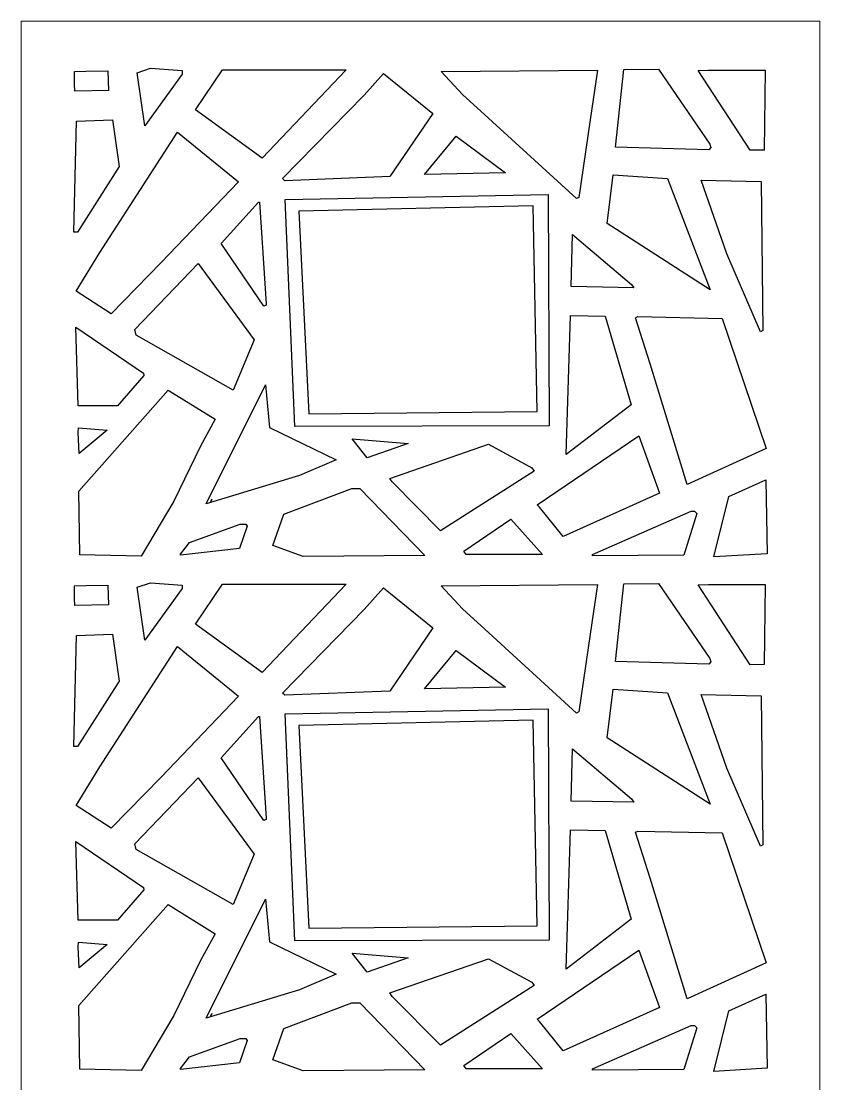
# Model space of a CAD drawing. Header units: centimetres. Extents: x -14.7 to -1.9, y -2.8 to 9.5.
# Drawn here: x -14.74 to -8.65, y 1.39 to 9.5 of the extents above; entities that cross this region are included whole.
import ezdxf

# ---------------------------------------------------------------- set-up
doc = ezdxf.new("R2010")
doc.units = ezdxf.units.CM
doc.header["$MEASUREMENT"] = 0
doc.layers.add('layer 1', color=7, linetype='Continuous')

msp = doc.modelspace()

# ---------------------------------------------------------------- linework, layer by layer
at = {"layer": 'layer 1', "color": 250, "lineweight": 9}
msp.add_open_spline([(-14.73887, 9.5), (-14.73887, 9.5), (-8.64726, 9.5), (-8.64726, 9.5), (-8.64726, 9.5), (-8.64726, 9.5), (-8.64726, -2.80271), (-8.64726, -2.80271), (-8.64726, -2.80271), (-8.64726, -2.80271), (-14.73887, -2.80271), (-14.73887, -2.80271), (-14.73887, -2.80271), (-14.73887, -2.80271), (-14.73887, 9.5), (-14.73887, 9.5)], degree=3, knots=[0, 0, 0, 0, 0.2, 0.2, 0.2, 0.2, 0.4, 0.4, 0.4, 0.4, 0.6, 0.6, 0.6, 0.6, 1, 1, 1, 1], dxfattribs=at)
at = {"layer": 'layer 1', "color": 7}
for points, knots in [([(-14.24495, 9.11833), (-14.24495, 9.11833), (-14.33318, 9.11678), (-14.33318, 9.11678), (-14.33318, 9.11678), (-14.33318, 9.11678), (-14.33139, 9.01974), (-14.33139, 9.01974), (-14.33139, 9.01974), (-14.33139, 9.01974), (-14.3304, 8.9668), (-14.3304, 8.9668), (-14.3304, 8.9668), (-14.3304, 8.9668), (-14.07312, 8.97157), (-14.07312, 8.97157), (-14.07312, 8.97157), (-14.07312, 8.97157), (-14.07732, 9.12152), (-14.07732, 9.12152), (-14.07732, 9.12152), (-14.07732, 9.12152), (-14.24495, 9.11833), (-14.24495, 9.11833)], [0, 0, 0, 0, 0.1428571, 0.1428571, 0.1428571, 0.1428571, 0.2857143, 0.2857143, 0.2857143, 0.2857143, 0.4285714, 0.4285714, 0.4285714, 0.4285714, 0.5714286, 0.5714286, 0.5714286, 0.5714286, 0.7142857, 0.7142857, 0.7142857, 0.7142857, 1, 1, 1, 1]), ([(-13.75396, 9.14077), (-13.75396, 9.14077), (-13.8547, 9.10632), (-13.8547, 9.10632), (-13.8547, 9.10632), (-13.8547, 9.10632), (-13.79599, 8.70313), (-13.79599, 8.70313), (-13.79599, 8.70313), (-13.79599, 8.70313), (-13.51203, 9.0967), (-13.51203, 9.0967), (-13.51203, 9.0967), (-13.51203, 9.0967), (-13.51252, 9.12317), (-13.51252, 9.12317), (-13.51252, 9.12317), (-13.51252, 9.12317), (-13.75396, 9.14077), (-13.75396, 9.14077)], [0, 0, 0, 0, 0.1666667, 0.1666667, 0.1666667, 0.1666667, 0.3333333, 0.3333333, 0.3333333, 0.3333333, 0.5, 0.5, 0.5, 0.5, 0.6666667, 0.6666667, 0.6666667, 0.6666667, 1, 1, 1, 1]), ([(-13.20375, 9.12889), (-13.20375, 9.12889), (-13.40993, 8.82501), (-13.40993, 8.82501), (-13.40993, 8.82501), (-13.40993, 8.82501), (-12.90003, 8.45497), (-12.90003, 8.45497), (-12.90003, 8.45497), (-12.90003, 8.45497), (-12.25945, 9.12875), (-12.25945, 9.12875), (-12.25945, 9.12875), (-12.25945, 9.12875), (-13.20375, 9.12889), (-13.20375, 9.12889)], [0, 0, 0, 0, 0.2, 0.2, 0.2, 0.2, 0.4, 0.4, 0.4, 0.4, 0.6, 0.6, 0.6, 0.6, 1, 1, 1, 1]), ([(-11.97651, 9.10176), (-11.97651, 9.10176), (-12.12351, 8.93713), (-12.12351, 8.93713), (-12.12351, 8.93713), (-12.12351, 8.93713), (-12.74711, 8.29896), (-12.74711, 8.29896), (-12.74711, 8.29896), (-12.74711, 8.29896), (-12.72913, 8.28163), (-12.72913, 8.28163), (-12.72913, 8.28163), (-12.72913, 8.28163), (-11.92663, 8.31416), (-11.92663, 8.31416), (-11.92663, 8.31416), (-11.92663, 8.31416), (-11.60022, 8.79678), (-11.60022, 8.79678), (-11.60022, 8.79678), (-11.60022, 8.79678), (-11.97651, 9.10176), (-11.97651, 9.10176)], [0, 0, 0, 0, 0.1428571, 0.1428571, 0.1428571, 0.1428571, 0.2857143, 0.2857143, 0.2857143, 0.2857143, 0.4285714, 0.4285714, 0.4285714, 0.4285714, 0.5714286, 0.5714286, 0.5714286, 0.5714286, 0.7142857, 0.7142857, 0.7142857, 0.7142857, 1, 1, 1, 1]), ([(-11.53553, 9.11569), (-11.53553, 9.11569), (-11.37344, 8.94219), (-11.37344, 8.94219), (-11.37344, 8.94219), (-11.37344, 8.94219), (-11.20289, 8.7865), (-11.20289, 8.7865), (-11.20289, 8.7865), (-11.20289, 8.7865), (-10.50265, 8.14641), (-10.50265, 8.14641), (-10.50265, 8.14641), (-10.50265, 8.14641), (-10.48514, 8.15556), (-10.48514, 8.15556), (-10.48514, 8.15556), (-10.48514, 8.15556), (-10.39907, 8.74844), (-10.39907, 8.74844), (-10.39907, 8.74844), (-10.39907, 8.74844), (-10.34254, 9.12788), (-10.34254, 9.12788), (-10.34254, 9.12788), (-10.34254, 9.12788), (-11.53553, 9.11569), (-11.53553, 9.11569)], [0, 0, 0, 0, 0.125, 0.125, 0.125, 0.125, 0.25, 0.25, 0.25, 0.25, 0.375, 0.375, 0.375, 0.375, 0.5, 0.5, 0.5, 0.5, 0.625, 0.625, 0.625, 0.625, 0.75, 0.75, 0.75, 0.75, 1, 1, 1, 1]), ([(-10.14144, 9.13298), (-10.14144, 9.13298), (-10.20419, 8.54024), (-10.20419, 8.54024), (-10.20419, 8.54024), (-10.20419, 8.54024), (-9.49463, 8.51809), (-9.49463, 8.51809), (-9.49463, 8.51809), (-9.49463, 8.51809), (-9.47729, 8.53608), (-9.47729, 8.53608), (-9.47729, 8.53608), (-9.47729, 8.53608), (-9.48661, 8.56236), (-9.48661, 8.56236), (-9.48661, 8.56236), (-9.48661, 8.56236), (-9.87653, 9.13462), (-9.87653, 9.13462), (-9.87653, 9.13462), (-9.87653, 9.13462), (-10.14144, 9.13298), (-10.14144, 9.13298)], [0, 0, 0, 0, 0.1428571, 0.1428571, 0.1428571, 0.1428571, 0.2857143, 0.2857143, 0.2857143, 0.2857143, 0.4285714, 0.4285714, 0.4285714, 0.4285714, 0.5714286, 0.5714286, 0.5714286, 0.5714286, 0.7142857, 0.7142857, 0.7142857, 0.7142857, 1, 1, 1, 1]), ([(-9.49708, 9.127), (-9.49708, 9.127), (-9.57559, 9.12369), (-9.57559, 9.12369), (-9.57559, 9.12369), (-9.57559, 9.12369), (-9.17686, 8.51518), (-9.17686, 8.51518), (-9.17686, 8.51518), (-9.17686, 8.51518), (-9.07075, 8.51721), (-9.07075, 8.51721), (-9.07075, 8.51721), (-9.07075, 8.51721), (-9.06462, 9.12619), (-9.06462, 9.12619), (-9.06462, 9.12619), (-9.06462, 9.12619), (-9.49708, 9.127), (-9.49708, 9.127)], [0, 0, 0, 0, 0.1666667, 0.1666667, 0.1666667, 0.1666667, 0.3333333, 0.3333333, 0.3333333, 0.3333333, 0.5, 0.5, 0.5, 0.5, 0.6666667, 0.6666667, 0.6666667, 0.6666667, 1, 1, 1, 1]), ([(-14.31731, 8.73757), (-14.31731, 8.73757), (-14.3369, 7.88999), (-14.3369, 7.88999), (-14.3369, 7.88999), (-14.3369, 7.88999), (-14.31045, 7.89048), (-14.31045, 7.89048), (-14.31045, 7.89048), (-14.31045, 7.89048), (-13.99317, 8.39058), (-13.99317, 8.39058), (-13.99317, 8.39058), (-13.99317, 8.39058), (-14.04393, 8.74881), (-14.04393, 8.74881), (-14.04393, 8.74881), (-14.04393, 8.74881), (-14.31731, 8.73757), (-14.31731, 8.73757)], [0, 0, 0, 0, 0.1666667, 0.1666667, 0.1666667, 0.1666667, 0.3333333, 0.3333333, 0.3333333, 0.3333333, 0.5, 0.5, 0.5, 0.5, 0.6666667, 0.6666667, 0.6666667, 0.6666667, 1, 1, 1, 1]), ([(-13.54798, 8.65477), (-13.54798, 8.65477), (-14.13988, 7.73479), (-14.13988, 7.73479), (-14.13988, 7.73479), (-14.13988, 7.73479), (-14.31975, 7.44022), (-14.31975, 7.44022), (-14.31975, 7.44022), (-14.31975, 7.44022), (-14.05182, 7.2687), (-14.05182, 7.2687), (-14.05182, 7.2687), (-14.05182, 7.2687), (-13.67101, 7.65801), (-13.67101, 7.65801), (-13.67101, 7.65801), (-13.67101, 7.65801), (-13.08202, 8.27509), (-13.08202, 8.27509), (-13.08202, 8.27509), (-13.08202, 8.27509), (-13.54798, 8.65477), (-13.54798, 8.65477)], [0, 0, 0, 0, 0.1428571, 0.1428571, 0.1428571, 0.1428571, 0.2857143, 0.2857143, 0.2857143, 0.2857143, 0.4285714, 0.4285714, 0.4285714, 0.4285714, 0.5714286, 0.5714286, 0.5714286, 0.5714286, 0.7142857, 0.7142857, 0.7142857, 0.7142857, 1, 1, 1, 1]), ([(-11.4205, 8.6236), (-11.4205, 8.6236), (-11.6622, 8.33137), (-11.6622, 8.33137), (-11.6622, 8.33137), (-11.6622, 8.33137), (-11.04463, 8.34244), (-11.04463, 8.34244), (-11.04463, 8.34244), (-11.04463, 8.34244), (-11.4205, 8.6236), (-11.4205, 8.6236)], [0, 0, 0, 0, 0.25, 0.25, 0.25, 0.25, 0.5, 0.5, 0.5, 0.5, 1, 1, 1, 1]), ([(-10.22361, 8.32807), (-10.22361, 8.32807), (-10.26966, 7.95658), (-10.26966, 7.95658), (-10.26966, 7.95658), (-10.26966, 7.95658), (-9.48391, 7.45044), (-9.48391, 7.45044), (-9.48391, 7.45044), (-9.48391, 7.45044), (-9.80829, 8.30047), (-9.80829, 8.30047), (-9.80829, 8.30047), (-9.80829, 8.30047), (-10.22361, 8.32807), (-10.22361, 8.32807)], [0, 0, 0, 0, 0.2, 0.2, 0.2, 0.2, 0.4, 0.4, 0.4, 0.4, 0.6, 0.6, 0.6, 0.6, 1, 1, 1, 1]), ([(-9.5521, 8.28731), (-9.5521, 8.28731), (-9.35639, 7.72638), (-9.35639, 7.72638), (-9.35639, 7.72638), (-9.35639, 7.72638), (-9.09824, 7.13103), (-9.09824, 7.13103), (-9.09824, 7.13103), (-9.09824, 7.13103), (-9.08077, 7.1402), (-9.08077, 7.1402), (-9.08077, 7.1402), (-9.08077, 7.1402), (-9.09301, 8.27847), (-9.09301, 8.27847), (-9.09301, 8.27847), (-9.09301, 8.27847), (-9.5521, 8.28731), (-9.5521, 8.28731)], [0, 0, 0, 0, 0.1666667, 0.1666667, 0.1666667, 0.1666667, 0.3333333, 0.3333333, 0.3333333, 0.3333333, 0.5, 0.5, 0.5, 0.5, 0.6666667, 0.6666667, 0.6666667, 0.6666667, 1, 1, 1, 1]), ([(-12.9291, 8.11907), (-12.9291, 8.11907), (-13.21451, 7.80489), (-13.21451, 7.80489), (-13.21451, 7.80489), (-13.21451, 7.80489), (-12.88791, 7.32556), (-12.88791, 7.32556), (-12.88791, 7.32556), (-12.88791, 7.32556), (-12.87044, 7.3347), (-12.87044, 7.3347), (-12.87044, 7.3347), (-12.87044, 7.3347), (-12.87061, 7.34352), (-12.87061, 7.34352), (-12.87061, 7.34352), (-12.87061, 7.34352), (-12.92029, 8.11924), (-12.92029, 8.11924), (-12.92029, 8.11924), (-12.92029, 8.11924), (-12.9291, 8.11907), (-12.9291, 8.11907)], [0, 0, 0, 0, 0.1428571, 0.1428571, 0.1428571, 0.1428571, 0.2857143, 0.2857143, 0.2857143, 0.2857143, 0.4285714, 0.4285714, 0.4285714, 0.4285714, 0.5714286, 0.5714286, 0.5714286, 0.5714286, 0.7142857, 0.7142857, 0.7142857, 0.7142857, 1, 1, 1, 1]), ([(-12.72607, 8.1405), (-12.72607, 8.1405), (-12.65299, 6.4084), (-12.65299, 6.4084), (-12.65299, 6.4084), (-12.65299, 6.4084), (-10.71175, 6.41373), (-10.71175, 6.41373), (-10.71175, 6.41373), (-10.71175, 6.41373), (-10.71834, 8.17771), (-10.71834, 8.17771), (-10.71834, 8.17771), (-10.71834, 8.17771), (-12.72607, 8.1405), (-12.72607, 8.1405)], [0, 0, 0, 0, 0.2, 0.2, 0.2, 0.2, 0.4, 0.4, 0.4, 0.4, 0.6, 0.6, 0.6, 0.6, 1, 1, 1, 1]), ([(-10.83425, 8.09197), (-10.83425, 8.09197), (-10.80372, 6.52168), (-10.80372, 6.52168), (-10.80372, 6.52168), (-10.80372, 6.52168), (-12.54563, 6.5042), (-12.54563, 6.5042), (-12.54563, 6.5042), (-12.54563, 6.5042), (-12.62175, 8.05048), (-12.62175, 8.05048), (-12.62175, 8.05048), (-12.62175, 8.05048), (-10.83425, 8.09197), (-10.83425, 8.09197)], [0, 0, 0, 0, 0.2, 0.2, 0.2, 0.2, 0.4, 0.4, 0.4, 0.4, 0.6, 0.6, 0.6, 0.6, 1, 1, 1, 1]), ([(-10.53287, 7.87226), (-10.53287, 7.87226), (-10.54315, 7.47493), (-10.54315, 7.47493), (-10.54315, 7.47493), (-10.54315, 7.47493), (-10.06642, 7.4661), (-10.06642, 7.4661), (-10.06642, 7.4661), (-10.06642, 7.4661), (-10.08457, 7.49225), (-10.08457, 7.49225), (-10.08457, 7.49225), (-10.08457, 7.49225), (-10.53287, 7.87226), (-10.53287, 7.87226)], [0, 0, 0, 0, 0.2, 0.2, 0.2, 0.2, 0.4, 0.4, 0.4, 0.4, 0.6, 0.6, 0.6, 0.6, 1, 1, 1, 1]), ([(-13.38818, 7.65164), (-13.38818, 7.65164), (-13.87308, 7.14843), (-13.87308, 7.14843), (-13.87308, 7.14843), (-13.87308, 7.14843), (-13.86342, 7.10449), (-13.86342, 7.10449), (-13.86342, 7.10449), (-13.86342, 7.10449), (-13.12317, 6.68577), (-13.12317, 6.68577), (-13.12317, 6.68577), (-13.12317, 6.68577), (-12.96259, 7.06824), (-12.96259, 7.06824), (-12.96259, 7.06824), (-12.96259, 7.06824), (-13.38818, 7.65164), (-13.38818, 7.65164)], [0, 0, 0, 0, 0.1666667, 0.1666667, 0.1666667, 0.1666667, 0.3333333, 0.3333333, 0.3333333, 0.3333333, 0.5, 0.5, 0.5, 0.5, 0.6666667, 0.6666667, 0.6666667, 0.6666667, 1, 1, 1, 1]), ([(-10.54786, 7.25419), (-10.54786, 7.25419), (-10.58092, 6.19298), (-10.58092, 6.19298), (-10.58092, 6.19298), (-10.58092, 6.19298), (-10.08519, 6.57439), (-10.08519, 6.57439), (-10.08519, 6.57439), (-10.08519, 6.57439), (-10.28305, 7.25028), (-10.28305, 7.25028), (-10.28305, 7.25028), (-10.28305, 7.25028), (-10.54786, 7.25419), (-10.54786, 7.25419)], [0, 0, 0, 0, 0.2, 0.2, 0.2, 0.2, 0.4, 0.4, 0.4, 0.4, 0.6, 0.6, 0.6, 0.6, 1, 1, 1, 1]), ([(-10.03586, 7.24604), (-10.03586, 7.24604), (-10.05335, 7.23689), (-10.05335, 7.23689), (-10.05335, 7.23689), (-10.05335, 7.23689), (-9.94094, 6.88596), (-9.94094, 6.88596), (-9.94094, 6.88596), (-9.94094, 6.88596), (-9.65909, 5.96452), (-9.65909, 5.96452), (-9.65909, 5.96452), (-9.65909, 5.96452), (-9.05525, 6.24049), (-9.05525, 6.24049), (-9.05525, 6.24049), (-9.05525, 6.24049), (-9.39134, 7.23151), (-9.39134, 7.23151), (-9.39134, 7.23151), (-9.39134, 7.23151), (-10.03586, 7.24604), (-10.03586, 7.24604)], [0, 0, 0, 0, 0.1428571, 0.1428571, 0.1428571, 0.1428571, 0.2857143, 0.2857143, 0.2857143, 0.2857143, 0.4285714, 0.4285714, 0.4285714, 0.4285714, 0.5714286, 0.5714286, 0.5714286, 0.5714286, 0.7142857, 0.7142857, 0.7142857, 0.7142857, 1, 1, 1, 1]), ([(-14.32349, 7.16656), (-14.32349, 7.16656), (-14.30356, 6.5668), (-14.30356, 6.5668), (-14.30356, 6.5668), (-14.30356, 6.5668), (-14.00587, 6.56488), (-14.00587, 6.56488), (-14.00587, 6.56488), (-14.00587, 6.56488), (-13.80477, 6.79672), (-13.80477, 6.79672), (-13.80477, 6.79672), (-13.80477, 6.79672), (-13.8051, 6.81435), (-13.8051, 6.81435), (-13.8051, 6.81435), (-13.8051, 6.81435), (-14.32349, 7.16656), (-14.32349, 7.16656)], [0, 0, 0, 0, 0.1666667, 0.1666667, 0.1666667, 0.1666667, 0.3333333, 0.3333333, 0.3333333, 0.3333333, 0.5, 0.5, 0.5, 0.5, 0.6666667, 0.6666667, 0.6666667, 0.6666667, 1, 1, 1, 1]), ([(-13.61738, 6.68543), (-13.61738, 6.68543), (-14.30027, 5.91379), (-14.30027, 5.91379), (-14.30027, 5.91379), (-14.30027, 5.91379), (-14.29128, 5.42857), (-14.29128, 5.42857), (-14.29128, 5.42857), (-14.29128, 5.42857), (-13.82337, 5.41959), (-13.82337, 5.41959), (-13.82337, 5.41959), (-13.82337, 5.41959), (-13.57521, 5.83899), (-13.57521, 5.83899), (-13.57521, 5.83899), (-13.57521, 5.83899), (-13.37116, 6.25757), (-13.37116, 6.25757), (-13.37116, 6.25757), (-13.37116, 6.25757), (-13.26024, 6.4626), (-13.26024, 6.4626), (-13.26024, 6.4626), (-13.26024, 6.4626), (-13.61738, 6.68543), (-13.61738, 6.68543)], [0, 0, 0, 0, 0.125, 0.125, 0.125, 0.125, 0.25, 0.25, 0.25, 0.25, 0.375, 0.375, 0.375, 0.375, 0.5, 0.5, 0.5, 0.5, 0.625, 0.625, 0.625, 0.625, 0.75, 0.75, 0.75, 0.75, 1, 1, 1, 1]), ([(-12.87679, 6.72564), (-12.87679, 6.72564), (-13.32769, 5.81709), (-13.32769, 5.81709), (-13.32769, 5.81709), (-13.32769, 5.81709), (-12.61685, 6.03326), (-12.61685, 6.03326), (-12.61685, 6.03326), (-12.61685, 6.03326), (-12.33668, 6.15318), (-12.33668, 6.15318), (-12.33668, 6.15318), (-12.33668, 6.15318), (-12.84429, 6.3997), (-12.84429, 6.3997), (-12.84429, 6.3997), (-12.84429, 6.3997), (-12.87679, 6.72564), (-12.87679, 6.72564)], [0, 0, 0, 0, 0.1666667, 0.1666667, 0.1666667, 0.1666667, 0.3333333, 0.3333333, 0.3333333, 0.3333333, 0.5, 0.5, 0.5, 0.5, 0.6666667, 0.6666667, 0.6666667, 0.6666667, 1, 1, 1, 1]), ([(-14.30251, 6.39778), (-14.30251, 6.39778), (-14.30554, 6.36123), (-14.30554, 6.36123), (-14.30554, 6.36123), (-14.30554, 6.36123), (-14.29679, 6.20167), (-14.29679, 6.20167), (-14.29679, 6.20167), (-14.29679, 6.20167), (-14.08222, 6.38107), (-14.08222, 6.38107), (-14.08222, 6.38107), (-14.08222, 6.38107), (-14.30251, 6.39778), (-14.30251, 6.39778)], [0, 0, 0, 0, 0.2, 0.2, 0.2, 0.2, 0.4, 0.4, 0.4, 0.4, 0.6, 0.6, 0.6, 0.6, 1, 1, 1, 1]), ([(-10.02786, 6.33718), (-10.02786, 6.33718), (-10.80354, 5.81094), (-10.80354, 5.81094), (-10.80354, 5.81094), (-10.80354, 5.81094), (-10.78558, 5.79361), (-10.78558, 5.79361), (-10.78558, 5.79361), (-10.78558, 5.79361), (-10.60488, 5.56751), (-10.60488, 5.56751), (-10.60488, 5.56751), (-10.60488, 5.56751), (-9.86968, 5.89886), (-9.86968, 5.89886), (-9.86968, 5.89886), (-9.86968, 5.89886), (-10.02786, 6.33718), (-10.02786, 6.33718)], [0, 0, 0, 0, 0.1666667, 0.1666667, 0.1666667, 0.1666667, 0.3333333, 0.3333333, 0.3333333, 0.3333333, 0.5, 0.5, 0.5, 0.5, 0.6666667, 0.6666667, 0.6666667, 0.6666667, 1, 1, 1, 1]), ([(-12.21506, 6.3147), (-12.21506, 6.3147), (-12.09868, 6.16921), (-12.09868, 6.16921), (-12.09868, 6.16921), (-12.09868, 6.16921), (-11.7868, 6.2781), (-11.7868, 6.2781), (-11.7868, 6.2781), (-11.7868, 6.2781), (-12.21506, 6.3147), (-12.21506, 6.3147)], [0, 0, 0, 0, 0.25, 0.25, 0.25, 0.25, 0.5, 0.5, 0.5, 0.5, 1, 1, 1, 1]), ([(-11.17392, 6.27182), (-11.17392, 6.27182), (-11.92805, 6.01073), (-11.92805, 6.01073), (-11.92805, 6.01073), (-11.92805, 6.01073), (-11.90993, 5.98458), (-11.90993, 5.98458), (-11.90993, 5.98458), (-11.90993, 5.98458), (-11.54118, 5.61194), (-11.54118, 5.61194), (-11.54118, 5.61194), (-11.54118, 5.61194), (-10.82594, 6.06646), (-10.82594, 6.06646), (-10.82594, 6.06646), (-10.82594, 6.06646), (-10.84406, 6.0926), (-10.84406, 6.0926), (-10.84406, 6.0926), (-10.84406, 6.0926), (-11.17392, 6.27182), (-11.17392, 6.27182)], [0, 0, 0, 0, 0.1428571, 0.1428571, 0.1428571, 0.1428571, 0.2857143, 0.2857143, 0.2857143, 0.2857143, 0.4285714, 0.4285714, 0.4285714, 0.4285714, 0.5714286, 0.5714286, 0.5714286, 0.5714286, 0.7142857, 0.7142857, 0.7142857, 0.7142857, 1, 1, 1, 1]), ([(-9.05968, 6.00211), (-9.05968, 6.00211), (-9.3397, 5.87338), (-9.3397, 5.87338), (-9.3397, 5.87338), (-9.3397, 5.87338), (-9.4547, 5.41232), (-9.4547, 5.41232), (-9.4547, 5.41232), (-9.4547, 5.41232), (-9.04921, 5.43748), (-9.04921, 5.43748), (-9.04921, 5.43748), (-9.04921, 5.43748), (-9.05968, 6.00211), (-9.05968, 6.00211)], [0, 0, 0, 0, 0.2, 0.2, 0.2, 0.2, 0.4, 0.4, 0.4, 0.4, 0.6, 0.6, 0.6, 0.6, 1, 1, 1, 1]), ([(-12.21788, 5.93475), (-12.21788, 5.93475), (-12.73497, 5.73984), (-12.73497, 5.73984), (-12.73497, 5.73984), (-12.73497, 5.73984), (-12.81877, 5.49999), (-12.81877, 5.49999), (-12.81877, 5.49999), (-12.81877, 5.49999), (-12.58776, 5.41603), (-12.58776, 5.41603), (-12.58776, 5.41603), (-12.58776, 5.41603), (-11.66125, 5.42436), (-11.66125, 5.42436), (-11.66125, 5.42436), (-11.66125, 5.42436), (-12.15614, 5.9359), (-12.15614, 5.9359), (-12.15614, 5.9359), (-12.15614, 5.9359), (-12.21788, 5.93475), (-12.21788, 5.93475)], [0, 0, 0, 0, 0.1428571, 0.1428571, 0.1428571, 0.1428571, 0.2857143, 0.2857143, 0.2857143, 0.2857143, 0.4285714, 0.4285714, 0.4285714, 0.4285714, 0.5714286, 0.5714286, 0.5714286, 0.5714286, 0.7142857, 0.7142857, 0.7142857, 0.7142857, 1, 1, 1, 1]), ([(-13.28424, 5.8532), (-13.28424, 5.8532), (-13.29273, 5.8354), (-13.29273, 5.8354), (-13.29273, 5.8354), (-13.29273, 5.8354), (-13.28424, 5.8532), (-13.28424, 5.8532)], [0, 0, 0, 0, 0.3333333, 0.3333333, 0.3333333, 0.3333333, 1, 1, 1, 1]), ([(-9.62888, 5.76211), (-9.62888, 5.76211), (-10.3817, 5.43044), (-10.3817, 5.43044), (-10.3817, 5.43044), (-10.3817, 5.43044), (-10.38154, 5.42162), (-10.38154, 5.42162), (-10.38154, 5.42162), (-10.38154, 5.42162), (-9.6844, 5.42571), (-9.6844, 5.42571), (-9.6844, 5.42571), (-9.6844, 5.42571), (-9.58442, 5.74527), (-9.58442, 5.74527), (-9.58442, 5.74527), (-9.58442, 5.74527), (-9.6024, 5.7626), (-9.6024, 5.7626), (-9.6024, 5.7626), (-9.6024, 5.7626), (-9.62888, 5.76211), (-9.62888, 5.76211)], [0, 0, 0, 0, 0.1428571, 0.1428571, 0.1428571, 0.1428571, 0.2857143, 0.2857143, 0.2857143, 0.2857143, 0.4285714, 0.4285714, 0.4285714, 0.4285714, 0.5714286, 0.5714286, 0.5714286, 0.5714286, 0.7142857, 0.7142857, 0.7142857, 0.7142857, 1, 1, 1, 1]), ([(-11.0045, 5.70131), (-11.0045, 5.70131), (-11.36179, 5.4564), (-11.36179, 5.4564), (-11.36179, 5.4564), (-11.36179, 5.4564), (-11.34365, 5.43025), (-11.34365, 5.43025), (-11.34365, 5.43025), (-11.34365, 5.43025), (-10.76122, 5.43223), (-10.76122, 5.43223), (-10.76122, 5.43223), (-10.76122, 5.43223), (-11.0045, 5.70131), (-11.0045, 5.70131)], [0, 0, 0, 0, 0.2, 0.2, 0.2, 0.2, 0.4, 0.4, 0.4, 0.4, 0.6, 0.6, 0.6, 0.6, 1, 1, 1, 1]), ([(-13.06891, 5.66304), (-13.06891, 5.66304), (-13.45464, 5.52351), (-13.45464, 5.52351), (-13.45464, 5.52351), (-13.45464, 5.52351), (-13.52358, 5.43398), (-13.52358, 5.43398), (-13.52358, 5.43398), (-13.52358, 5.43398), (-13.52342, 5.42515), (-13.52342, 5.42515), (-13.52342, 5.42515), (-13.52342, 5.42515), (-13.07431, 5.47761), (-13.07431, 5.47761), (-13.07431, 5.47761), (-13.07431, 5.47761), (-13.01565, 5.64637), (-13.01565, 5.64637), (-13.01565, 5.64637), (-13.01565, 5.64637), (-13.0248, 5.66386), (-13.0248, 5.66386), (-13.0248, 5.66386), (-13.0248, 5.66386), (-13.06891, 5.66304), (-13.06891, 5.66304)], [0, 0, 0, 0, 0.125, 0.125, 0.125, 0.125, 0.25, 0.25, 0.25, 0.25, 0.375, 0.375, 0.375, 0.375, 0.5, 0.5, 0.5, 0.5, 0.625, 0.625, 0.625, 0.625, 0.75, 0.75, 0.75, 0.75, 1, 1, 1, 1]), ([(-14.24495, 5.19362), (-14.24495, 5.19362), (-14.33318, 5.19207), (-14.33318, 5.19207), (-14.33318, 5.19207), (-14.33318, 5.19207), (-14.33139, 5.09504), (-14.33139, 5.09504), (-14.33139, 5.09504), (-14.33139, 5.09504), (-14.3304, 5.0421), (-14.3304, 5.0421), (-14.3304, 5.0421), (-14.3304, 5.0421), (-14.07312, 5.04687), (-14.07312, 5.04687), (-14.07312, 5.04687), (-14.07312, 5.04687), (-14.07732, 5.19681), (-14.07732, 5.19681), (-14.07732, 5.19681), (-14.07732, 5.19681), (-14.24495, 5.19362), (-14.24495, 5.19362)], [0, 0, 0, 0, 0.1428571, 0.1428571, 0.1428571, 0.1428571, 0.2857143, 0.2857143, 0.2857143, 0.2857143, 0.4285714, 0.4285714, 0.4285714, 0.4285714, 0.5714286, 0.5714286, 0.5714286, 0.5714286, 0.7142857, 0.7142857, 0.7142857, 0.7142857, 1, 1, 1, 1]), ([(-13.75396, 5.21607), (-13.75396, 5.21607), (-13.8547, 5.18161), (-13.8547, 5.18161), (-13.8547, 5.18161), (-13.8547, 5.18161), (-13.79599, 4.77843), (-13.79599, 4.77843), (-13.79599, 4.77843), (-13.79599, 4.77843), (-13.51203, 5.17199), (-13.51203, 5.17199), (-13.51203, 5.17199), (-13.51203, 5.17199), (-13.51252, 5.19846), (-13.51252, 5.19846), (-13.51252, 5.19846), (-13.51252, 5.19846), (-13.75396, 5.21607), (-13.75396, 5.21607)], [0, 0, 0, 0, 0.1666667, 0.1666667, 0.1666667, 0.1666667, 0.3333333, 0.3333333, 0.3333333, 0.3333333, 0.5, 0.5, 0.5, 0.5, 0.6666667, 0.6666667, 0.6666667, 0.6666667, 1, 1, 1, 1]), ([(-13.20375, 5.20419), (-13.20375, 5.20419), (-13.40993, 4.90031), (-13.40993, 4.90031), (-13.40993, 4.90031), (-13.40993, 4.90031), (-12.90003, 4.53026), (-12.90003, 4.53026), (-12.90003, 4.53026), (-12.90003, 4.53026), (-12.25945, 5.20405), (-12.25945, 5.20405), (-12.25945, 5.20405), (-12.25945, 5.20405), (-13.20375, 5.20419), (-13.20375, 5.20419)], [0, 0, 0, 0, 0.2, 0.2, 0.2, 0.2, 0.4, 0.4, 0.4, 0.4, 0.6, 0.6, 0.6, 0.6, 1, 1, 1, 1]), ([(-11.53553, 5.19099), (-11.53553, 5.19099), (-11.37344, 5.01748), (-11.37344, 5.01748), (-11.37344, 5.01748), (-11.37344, 5.01748), (-11.20289, 4.8618), (-11.20289, 4.8618), (-11.20289, 4.8618), (-11.20289, 4.8618), (-10.50265, 4.22171), (-10.50265, 4.22171), (-10.50265, 4.22171), (-10.50265, 4.22171), (-10.48514, 4.23085), (-10.48514, 4.23085), (-10.48514, 4.23085), (-10.48514, 4.23085), (-10.39907, 4.82374), (-10.39907, 4.82374), (-10.39907, 4.82374), (-10.39907, 4.82374), (-10.34254, 5.20318), (-10.34254, 5.20318), (-10.34254, 5.20318), (-10.34254, 5.20318), (-11.53553, 5.19099), (-11.53553, 5.19099)], [0, 0, 0, 0, 0.125, 0.125, 0.125, 0.125, 0.25, 0.25, 0.25, 0.25, 0.375, 0.375, 0.375, 0.375, 0.5, 0.5, 0.5, 0.5, 0.625, 0.625, 0.625, 0.625, 0.75, 0.75, 0.75, 0.75, 1, 1, 1, 1]), ([(-10.14144, 5.20828), (-10.14144, 5.20828), (-10.20419, 4.61554), (-10.20419, 4.61554), (-10.20419, 4.61554), (-10.20419, 4.61554), (-9.49463, 4.59339), (-9.49463, 4.59339), (-9.49463, 4.59339), (-9.49463, 4.59339), (-9.47729, 4.61137), (-9.47729, 4.61137), (-9.47729, 4.61137), (-9.47729, 4.61137), (-9.48661, 4.63766), (-9.48661, 4.63766), (-9.48661, 4.63766), (-9.48661, 4.63766), (-9.87653, 5.20992), (-9.87653, 5.20992), (-9.87653, 5.20992), (-9.87653, 5.20992), (-10.14144, 5.20828), (-10.14144, 5.20828)], [0, 0, 0, 0, 0.1428571, 0.1428571, 0.1428571, 0.1428571, 0.2857143, 0.2857143, 0.2857143, 0.2857143, 0.4285714, 0.4285714, 0.4285714, 0.4285714, 0.5714286, 0.5714286, 0.5714286, 0.5714286, 0.7142857, 0.7142857, 0.7142857, 0.7142857, 1, 1, 1, 1]), ([(-9.49708, 5.20229), (-9.49708, 5.20229), (-9.57559, 5.19898), (-9.57559, 5.19898), (-9.57559, 5.19898), (-9.57559, 5.19898), (-9.17686, 4.59048), (-9.17686, 4.59048), (-9.17686, 4.59048), (-9.17686, 4.59048), (-9.07075, 4.59251), (-9.07075, 4.59251), (-9.07075, 4.59251), (-9.07075, 4.59251), (-9.06462, 5.20149), (-9.06462, 5.20149), (-9.06462, 5.20149), (-9.06462, 5.20149), (-9.49708, 5.20229), (-9.49708, 5.20229)], [0, 0, 0, 0, 0.1666667, 0.1666667, 0.1666667, 0.1666667, 0.3333333, 0.3333333, 0.3333333, 0.3333333, 0.5, 0.5, 0.5, 0.5, 0.6666667, 0.6666667, 0.6666667, 0.6666667, 1, 1, 1, 1]), ([(-11.97651, 5.17706), (-11.97651, 5.17706), (-12.12351, 5.01242), (-12.12351, 5.01242), (-12.12351, 5.01242), (-12.12351, 5.01242), (-12.74711, 4.37425), (-12.74711, 4.37425), (-12.74711, 4.37425), (-12.74711, 4.37425), (-12.72913, 4.35692), (-12.72913, 4.35692), (-12.72913, 4.35692), (-12.72913, 4.35692), (-11.92663, 4.38946), (-11.92663, 4.38946), (-11.92663, 4.38946), (-11.92663, 4.38946), (-11.60022, 4.87207), (-11.60022, 4.87207), (-11.60022, 4.87207), (-11.60022, 4.87207), (-11.97651, 5.17706), (-11.97651, 5.17706)], [0, 0, 0, 0, 0.1428571, 0.1428571, 0.1428571, 0.1428571, 0.2857143, 0.2857143, 0.2857143, 0.2857143, 0.4285714, 0.4285714, 0.4285714, 0.4285714, 0.5714286, 0.5714286, 0.5714286, 0.5714286, 0.7142857, 0.7142857, 0.7142857, 0.7142857, 1, 1, 1, 1]), ([(-14.31731, 4.81287), (-14.31731, 4.81287), (-14.3369, 3.96528), (-14.3369, 3.96528), (-14.3369, 3.96528), (-14.3369, 3.96528), (-14.31045, 3.96577), (-14.31045, 3.96577), (-14.31045, 3.96577), (-14.31045, 3.96577), (-13.99317, 4.46588), (-13.99317, 4.46588), (-13.99317, 4.46588), (-13.99317, 4.46588), (-14.04393, 4.82411), (-14.04393, 4.82411), (-14.04393, 4.82411), (-14.04393, 4.82411), (-14.31731, 4.81287), (-14.31731, 4.81287)], [0, 0, 0, 0, 0.1666667, 0.1666667, 0.1666667, 0.1666667, 0.3333333, 0.3333333, 0.3333333, 0.3333333, 0.5, 0.5, 0.5, 0.5, 0.6666667, 0.6666667, 0.6666667, 0.6666667, 1, 1, 1, 1]), ([(-13.54798, 4.73006), (-13.54798, 4.73006), (-14.13988, 3.81009), (-14.13988, 3.81009), (-14.13988, 3.81009), (-14.13988, 3.81009), (-14.31975, 3.51552), (-14.31975, 3.51552), (-14.31975, 3.51552), (-14.31975, 3.51552), (-14.05182, 3.344), (-14.05182, 3.344), (-14.05182, 3.344), (-14.05182, 3.344), (-13.67101, 3.73331), (-13.67101, 3.73331), (-13.67101, 3.73331), (-13.67101, 3.73331), (-13.08202, 4.35038), (-13.08202, 4.35038), (-13.08202, 4.35038), (-13.08202, 4.35038), (-13.54798, 4.73006), (-13.54798, 4.73006)], [0, 0, 0, 0, 0.1428571, 0.1428571, 0.1428571, 0.1428571, 0.2857143, 0.2857143, 0.2857143, 0.2857143, 0.4285714, 0.4285714, 0.4285714, 0.4285714, 0.5714286, 0.5714286, 0.5714286, 0.5714286, 0.7142857, 0.7142857, 0.7142857, 0.7142857, 1, 1, 1, 1]), ([(-11.4205, 4.6989), (-11.4205, 4.6989), (-11.6622, 4.40666), (-11.6622, 4.40666), (-11.6622, 4.40666), (-11.6622, 4.40666), (-11.04463, 4.41774), (-11.04463, 4.41774), (-11.04463, 4.41774), (-11.04463, 4.41774), (-11.4205, 4.6989), (-11.4205, 4.6989)], [0, 0, 0, 0, 0.25, 0.25, 0.25, 0.25, 0.5, 0.5, 0.5, 0.5, 1, 1, 1, 1]), ([(-10.22361, 4.40337), (-10.22361, 4.40337), (-10.26966, 4.03188), (-10.26966, 4.03188), (-10.26966, 4.03188), (-10.26966, 4.03188), (-9.48391, 3.52574), (-9.48391, 3.52574), (-9.48391, 3.52574), (-9.48391, 3.52574), (-9.80829, 4.37576), (-9.80829, 4.37576), (-9.80829, 4.37576), (-9.80829, 4.37576), (-10.22361, 4.40337), (-10.22361, 4.40337)], [0, 0, 0, 0, 0.2, 0.2, 0.2, 0.2, 0.4, 0.4, 0.4, 0.4, 0.6, 0.6, 0.6, 0.6, 1, 1, 1, 1]), ([(-9.5521, 4.3626), (-9.5521, 4.3626), (-9.35639, 3.80167), (-9.35639, 3.80167), (-9.35639, 3.80167), (-9.35639, 3.80167), (-9.09824, 3.20633), (-9.09824, 3.20633), (-9.09824, 3.20633), (-9.09824, 3.20633), (-9.08077, 3.21549), (-9.08077, 3.21549), (-9.08077, 3.21549), (-9.08077, 3.21549), (-9.09301, 4.35376), (-9.09301, 4.35376), (-9.09301, 4.35376), (-9.09301, 4.35376), (-9.5521, 4.3626), (-9.5521, 4.3626)], [0, 0, 0, 0, 0.1666667, 0.1666667, 0.1666667, 0.1666667, 0.3333333, 0.3333333, 0.3333333, 0.3333333, 0.5, 0.5, 0.5, 0.5, 0.6666667, 0.6666667, 0.6666667, 0.6666667, 1, 1, 1, 1]), ([(-12.72607, 4.21579), (-12.72607, 4.21579), (-12.65299, 2.48369), (-12.65299, 2.48369), (-12.65299, 2.48369), (-12.65299, 2.48369), (-10.71175, 2.48903), (-10.71175, 2.48903), (-10.71175, 2.48903), (-10.71175, 2.48903), (-10.71834, 4.25301), (-10.71834, 4.25301), (-10.71834, 4.25301), (-10.71834, 4.25301), (-12.72607, 4.21579), (-12.72607, 4.21579)], [0, 0, 0, 0, 0.2, 0.2, 0.2, 0.2, 0.4, 0.4, 0.4, 0.4, 0.6, 0.6, 0.6, 0.6, 1, 1, 1, 1]), ([(-12.9291, 4.19437), (-12.9291, 4.19437), (-13.21451, 3.88018), (-13.21451, 3.88018), (-13.21451, 3.88018), (-13.21451, 3.88018), (-12.88791, 3.40085), (-12.88791, 3.40085), (-12.88791, 3.40085), (-12.88791, 3.40085), (-12.87044, 3.41), (-12.87044, 3.41), (-12.87044, 3.41), (-12.87044, 3.41), (-12.87061, 3.41882), (-12.87061, 3.41882), (-12.87061, 3.41882), (-12.87061, 3.41882), (-12.92029, 4.19453), (-12.92029, 4.19453), (-12.92029, 4.19453), (-12.92029, 4.19453), (-12.9291, 4.19437), (-12.9291, 4.19437)], [0, 0, 0, 0, 0.1428571, 0.1428571, 0.1428571, 0.1428571, 0.2857143, 0.2857143, 0.2857143, 0.2857143, 0.4285714, 0.4285714, 0.4285714, 0.4285714, 0.5714286, 0.5714286, 0.5714286, 0.5714286, 0.7142857, 0.7142857, 0.7142857, 0.7142857, 1, 1, 1, 1]), ([(-10.83425, 4.16727), (-10.83425, 4.16727), (-10.80372, 2.59698), (-10.80372, 2.59698), (-10.80372, 2.59698), (-10.80372, 2.59698), (-12.54563, 2.5795), (-12.54563, 2.5795), (-12.54563, 2.5795), (-12.54563, 2.5795), (-12.62175, 4.12577), (-12.62175, 4.12577), (-12.62175, 4.12577), (-12.62175, 4.12577), (-10.83425, 4.16727), (-10.83425, 4.16727)], [0, 0, 0, 0, 0.2, 0.2, 0.2, 0.2, 0.4, 0.4, 0.4, 0.4, 0.6, 0.6, 0.6, 0.6, 1, 1, 1, 1]), ([(-10.53287, 3.94755), (-10.53287, 3.94755), (-10.54315, 3.55022), (-10.54315, 3.55022), (-10.54315, 3.55022), (-10.54315, 3.55022), (-10.06642, 3.5414), (-10.06642, 3.5414), (-10.06642, 3.5414), (-10.06642, 3.5414), (-10.08457, 3.56754), (-10.08457, 3.56754), (-10.08457, 3.56754), (-10.08457, 3.56754), (-10.53287, 3.94755), (-10.53287, 3.94755)], [0, 0, 0, 0, 0.2, 0.2, 0.2, 0.2, 0.4, 0.4, 0.4, 0.4, 0.6, 0.6, 0.6, 0.6, 1, 1, 1, 1]), ([(-13.38818, 3.72694), (-13.38818, 3.72694), (-13.87308, 3.22372), (-13.87308, 3.22372), (-13.87308, 3.22372), (-13.87308, 3.22372), (-13.86342, 3.17978), (-13.86342, 3.17978), (-13.86342, 3.17978), (-13.86342, 3.17978), (-13.12317, 2.76106), (-13.12317, 2.76106), (-13.12317, 2.76106), (-13.12317, 2.76106), (-12.96259, 3.14354), (-12.96259, 3.14354), (-12.96259, 3.14354), (-12.96259, 3.14354), (-13.38818, 3.72694), (-13.38818, 3.72694)], [0, 0, 0, 0, 0.1666667, 0.1666667, 0.1666667, 0.1666667, 0.3333333, 0.3333333, 0.3333333, 0.3333333, 0.5, 0.5, 0.5, 0.5, 0.6666667, 0.6666667, 0.6666667, 0.6666667, 1, 1, 1, 1]), ([(-10.54786, 3.32949), (-10.54786, 3.32949), (-10.58092, 2.26828), (-10.58092, 2.26828), (-10.58092, 2.26828), (-10.58092, 2.26828), (-10.08519, 2.64969), (-10.08519, 2.64969), (-10.08519, 2.64969), (-10.08519, 2.64969), (-10.28305, 3.32557), (-10.28305, 3.32557), (-10.28305, 3.32557), (-10.28305, 3.32557), (-10.54786, 3.32949), (-10.54786, 3.32949)], [0, 0, 0, 0, 0.2, 0.2, 0.2, 0.2, 0.4, 0.4, 0.4, 0.4, 0.6, 0.6, 0.6, 0.6, 1, 1, 1, 1]), ([(-10.03586, 3.32134), (-10.03586, 3.32134), (-10.05335, 3.31219), (-10.05335, 3.31219), (-10.05335, 3.31219), (-10.05335, 3.31219), (-9.94094, 2.96126), (-9.94094, 2.96126), (-9.94094, 2.96126), (-9.94094, 2.96126), (-9.65909, 2.03982), (-9.65909, 2.03982), (-9.65909, 2.03982), (-9.65909, 2.03982), (-9.05525, 2.31578), (-9.05525, 2.31578), (-9.05525, 2.31578), (-9.05525, 2.31578), (-9.39134, 3.3068), (-9.39134, 3.3068), (-9.39134, 3.3068), (-9.39134, 3.3068), (-10.03586, 3.32134), (-10.03586, 3.32134)], [0, 0, 0, 0, 0.1428571, 0.1428571, 0.1428571, 0.1428571, 0.2857143, 0.2857143, 0.2857143, 0.2857143, 0.4285714, 0.4285714, 0.4285714, 0.4285714, 0.5714286, 0.5714286, 0.5714286, 0.5714286, 0.7142857, 0.7142857, 0.7142857, 0.7142857, 1, 1, 1, 1]), ([(-14.32349, 3.24186), (-14.32349, 3.24186), (-14.30356, 2.6421), (-14.30356, 2.6421), (-14.30356, 2.6421), (-14.30356, 2.6421), (-14.00587, 2.64017), (-14.00587, 2.64017), (-14.00587, 2.64017), (-14.00587, 2.64017), (-13.80477, 2.87202), (-13.80477, 2.87202), (-13.80477, 2.87202), (-13.80477, 2.87202), (-13.8051, 2.88965), (-13.8051, 2.88965), (-13.8051, 2.88965), (-13.8051, 2.88965), (-14.32349, 3.24186), (-14.32349, 3.24186)], [0, 0, 0, 0, 0.1666667, 0.1666667, 0.1666667, 0.1666667, 0.3333333, 0.3333333, 0.3333333, 0.3333333, 0.5, 0.5, 0.5, 0.5, 0.6666667, 0.6666667, 0.6666667, 0.6666667, 1, 1, 1, 1]), ([(-13.61738, 2.76072), (-13.61738, 2.76072), (-14.30027, 1.98909), (-14.30027, 1.98909), (-14.30027, 1.98909), (-14.30027, 1.98909), (-14.29128, 1.50387), (-14.29128, 1.50387), (-14.29128, 1.50387), (-14.29128, 1.50387), (-13.82337, 1.49488), (-13.82337, 1.49488), (-13.82337, 1.49488), (-13.82337, 1.49488), (-13.57521, 1.91428), (-13.57521, 1.91428), (-13.57521, 1.91428), (-13.57521, 1.91428), (-13.37116, 2.33287), (-13.37116, 2.33287), (-13.37116, 2.33287), (-13.37116, 2.33287), (-13.26024, 2.53789), (-13.26024, 2.53789), (-13.26024, 2.53789), (-13.26024, 2.53789), (-13.61738, 2.76072), (-13.61738, 2.76072)], [0, 0, 0, 0, 0.125, 0.125, 0.125, 0.125, 0.25, 0.25, 0.25, 0.25, 0.375, 0.375, 0.375, 0.375, 0.5, 0.5, 0.5, 0.5, 0.625, 0.625, 0.625, 0.625, 0.75, 0.75, 0.75, 0.75, 1, 1, 1, 1]), ([(-12.87679, 2.80093), (-12.87679, 2.80093), (-13.32769, 1.89239), (-13.32769, 1.89239), (-13.32769, 1.89239), (-13.32769, 1.89239), (-12.61685, 2.10856), (-12.61685, 2.10856), (-12.61685, 2.10856), (-12.61685, 2.10856), (-12.33668, 2.22848), (-12.33668, 2.22848), (-12.33668, 2.22848), (-12.33668, 2.22848), (-12.84429, 2.475), (-12.84429, 2.475), (-12.84429, 2.475), (-12.84429, 2.475), (-12.87679, 2.80093), (-12.87679, 2.80093)], [0, 0, 0, 0, 0.1666667, 0.1666667, 0.1666667, 0.1666667, 0.3333333, 0.3333333, 0.3333333, 0.3333333, 0.5, 0.5, 0.5, 0.5, 0.6666667, 0.6666667, 0.6666667, 0.6666667, 1, 1, 1, 1]), ([(-14.30251, 2.47307), (-14.30251, 2.47307), (-14.30554, 2.43653), (-14.30554, 2.43653), (-14.30554, 2.43653), (-14.30554, 2.43653), (-14.29679, 2.27697), (-14.29679, 2.27697), (-14.29679, 2.27697), (-14.29679, 2.27697), (-14.08222, 2.45637), (-14.08222, 2.45637), (-14.08222, 2.45637), (-14.08222, 2.45637), (-14.30251, 2.47307), (-14.30251, 2.47307)], [0, 0, 0, 0, 0.2, 0.2, 0.2, 0.2, 0.4, 0.4, 0.4, 0.4, 0.6, 0.6, 0.6, 0.6, 1, 1, 1, 1]), ([(-12.21506, 2.38999), (-12.21506, 2.38999), (-12.09868, 2.2445), (-12.09868, 2.2445), (-12.09868, 2.2445), (-12.09868, 2.2445), (-11.7868, 2.35339), (-11.7868, 2.35339), (-11.7868, 2.35339), (-11.7868, 2.35339), (-12.21506, 2.38999), (-12.21506, 2.38999)], [0, 0, 0, 0, 0.25, 0.25, 0.25, 0.25, 0.5, 0.5, 0.5, 0.5, 1, 1, 1, 1]), ([(-10.02786, 2.41248), (-10.02786, 2.41248), (-10.80354, 1.88624), (-10.80354, 1.88624), (-10.80354, 1.88624), (-10.80354, 1.88624), (-10.78558, 1.86891), (-10.78558, 1.86891), (-10.78558, 1.86891), (-10.78558, 1.86891), (-10.60488, 1.64281), (-10.60488, 1.64281), (-10.60488, 1.64281), (-10.60488, 1.64281), (-9.86968, 1.97415), (-9.86968, 1.97415), (-9.86968, 1.97415), (-9.86968, 1.97415), (-10.02786, 2.41248), (-10.02786, 2.41248)], [0, 0, 0, 0, 0.1666667, 0.1666667, 0.1666667, 0.1666667, 0.3333333, 0.3333333, 0.3333333, 0.3333333, 0.5, 0.5, 0.5, 0.5, 0.6666667, 0.6666667, 0.6666667, 0.6666667, 1, 1, 1, 1]), ([(-11.17392, 2.34711), (-11.17392, 2.34711), (-11.92805, 2.08602), (-11.92805, 2.08602), (-11.92805, 2.08602), (-11.92805, 2.08602), (-11.90993, 2.05988), (-11.90993, 2.05988), (-11.90993, 2.05988), (-11.90993, 2.05988), (-11.54118, 1.68723), (-11.54118, 1.68723), (-11.54118, 1.68723), (-11.54118, 1.68723), (-10.82594, 2.14175), (-10.82594, 2.14175), (-10.82594, 2.14175), (-10.82594, 2.14175), (-10.84406, 2.1679), (-10.84406, 2.1679), (-10.84406, 2.1679), (-10.84406, 2.1679), (-11.17392, 2.34711), (-11.17392, 2.34711)], [0, 0, 0, 0, 0.1428571, 0.1428571, 0.1428571, 0.1428571, 0.2857143, 0.2857143, 0.2857143, 0.2857143, 0.4285714, 0.4285714, 0.4285714, 0.4285714, 0.5714286, 0.5714286, 0.5714286, 0.5714286, 0.7142857, 0.7142857, 0.7142857, 0.7142857, 1, 1, 1, 1]), ([(-9.05968, 2.07741), (-9.05968, 2.07741), (-9.3397, 1.94867), (-9.3397, 1.94867), (-9.3397, 1.94867), (-9.3397, 1.94867), (-9.4547, 1.48762), (-9.4547, 1.48762), (-9.4547, 1.48762), (-9.4547, 1.48762), (-9.04921, 1.51278), (-9.04921, 1.51278), (-9.04921, 1.51278), (-9.04921, 1.51278), (-9.05968, 2.07741), (-9.05968, 2.07741)], [0, 0, 0, 0, 0.2, 0.2, 0.2, 0.2, 0.4, 0.4, 0.4, 0.4, 0.6, 0.6, 0.6, 0.6, 1, 1, 1, 1]), ([(-12.21788, 2.01005), (-12.21788, 2.01005), (-12.73497, 1.81513), (-12.73497, 1.81513), (-12.73497, 1.81513), (-12.73497, 1.81513), (-12.81877, 1.57529), (-12.81877, 1.57529), (-12.81877, 1.57529), (-12.81877, 1.57529), (-12.58776, 1.49133), (-12.58776, 1.49133), (-12.58776, 1.49133), (-12.58776, 1.49133), (-11.66125, 1.49966), (-11.66125, 1.49966), (-11.66125, 1.49966), (-11.66125, 1.49966), (-12.15614, 2.01119), (-12.15614, 2.01119), (-12.15614, 2.01119), (-12.15614, 2.01119), (-12.21788, 2.01005), (-12.21788, 2.01005)], [0, 0, 0, 0, 0.1428571, 0.1428571, 0.1428571, 0.1428571, 0.2857143, 0.2857143, 0.2857143, 0.2857143, 0.4285714, 0.4285714, 0.4285714, 0.4285714, 0.5714286, 0.5714286, 0.5714286, 0.5714286, 0.7142857, 0.7142857, 0.7142857, 0.7142857, 1, 1, 1, 1]), ([(-13.28424, 1.9285), (-13.28424, 1.9285), (-13.29273, 1.9107), (-13.29273, 1.9107), (-13.29273, 1.9107), (-13.29273, 1.9107), (-13.28424, 1.9285), (-13.28424, 1.9285)], [0, 0, 0, 0, 0.3333333, 0.3333333, 0.3333333, 0.3333333, 1, 1, 1, 1]), ([(-9.62888, 1.83741), (-9.62888, 1.83741), (-10.3817, 1.50574), (-10.3817, 1.50574), (-10.3817, 1.50574), (-10.3817, 1.50574), (-10.38154, 1.49692), (-10.38154, 1.49692), (-10.38154, 1.49692), (-10.38154, 1.49692), (-9.6844, 1.501), (-9.6844, 1.501), (-9.6844, 1.501), (-9.6844, 1.501), (-9.58442, 1.82057), (-9.58442, 1.82057), (-9.58442, 1.82057), (-9.58442, 1.82057), (-9.6024, 1.8379), (-9.6024, 1.8379), (-9.6024, 1.8379), (-9.6024, 1.8379), (-9.62888, 1.83741), (-9.62888, 1.83741)], [0, 0, 0, 0, 0.1428571, 0.1428571, 0.1428571, 0.1428571, 0.2857143, 0.2857143, 0.2857143, 0.2857143, 0.4285714, 0.4285714, 0.4285714, 0.4285714, 0.5714286, 0.5714286, 0.5714286, 0.5714286, 0.7142857, 0.7142857, 0.7142857, 0.7142857, 1, 1, 1, 1]), ([(-13.06891, 1.73834), (-13.06891, 1.73834), (-13.45464, 1.5988), (-13.45464, 1.5988), (-13.45464, 1.5988), (-13.45464, 1.5988), (-13.52358, 1.50928), (-13.52358, 1.50928), (-13.52358, 1.50928), (-13.52358, 1.50928), (-13.52342, 1.50044), (-13.52342, 1.50044), (-13.52342, 1.50044), (-13.52342, 1.50044), (-13.07431, 1.55291), (-13.07431, 1.55291), (-13.07431, 1.55291), (-13.07431, 1.55291), (-13.01565, 1.72167), (-13.01565, 1.72167), (-13.01565, 1.72167), (-13.01565, 1.72167), (-13.0248, 1.73916), (-13.0248, 1.73916), (-13.0248, 1.73916), (-13.0248, 1.73916), (-13.06891, 1.73834), (-13.06891, 1.73834)], [0, 0, 0, 0, 0.125, 0.125, 0.125, 0.125, 0.25, 0.25, 0.25, 0.25, 0.375, 0.375, 0.375, 0.375, 0.5, 0.5, 0.5, 0.5, 0.625, 0.625, 0.625, 0.625, 0.75, 0.75, 0.75, 0.75, 1, 1, 1, 1]), ([(-11.0045, 1.77661), (-11.0045, 1.77661), (-11.36179, 1.53169), (-11.36179, 1.53169), (-11.36179, 1.53169), (-11.36179, 1.53169), (-11.34365, 1.50555), (-11.34365, 1.50555), (-11.34365, 1.50555), (-11.34365, 1.50555), (-10.76122, 1.50752), (-10.76122, 1.50752), (-10.76122, 1.50752), (-10.76122, 1.50752), (-11.0045, 1.77661), (-11.0045, 1.77661)], [0, 0, 0, 0, 0.2, 0.2, 0.2, 0.2, 0.4, 0.4, 0.4, 0.4, 0.6, 0.6, 0.6, 0.6, 1, 1, 1, 1])]:
    msp.add_open_spline(points, degree=3, knots=knots, dxfattribs=at)

doc.saveas('drawing.dxf')
